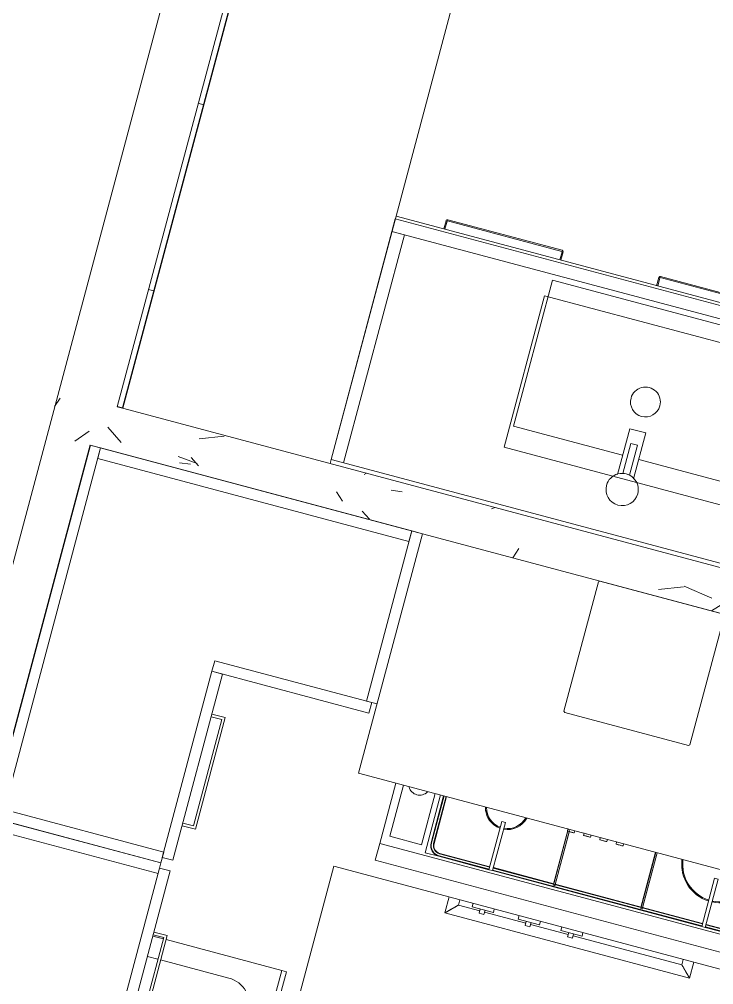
# Model space of a CAD drawing. Header units: metres. Extents: x 689715 to 690980, y 1005284 to 1006835.
# Drawn here: x 690846.955 to 690848.216, y 1005600.707 to 1005602.461 of the extents above; entities that cross this region are included whole.
import ezdxf

# ---------------------------------------------------------------- set-up
doc = ezdxf.new("R2010")
doc.units = ezdxf.units.M
doc.linetypes.add('PHANTOM', pattern=[2.5, 1.25, -0.25, 0.25, -0.25, 0.25, -0.25])
doc.layers.add('0_HUELLAS CASAS CASTILLA', color=1, linetype='Continuous')
doc.layers.add('0_NUMERO DE LOTE FASE V', color=3, linetype='Continuous')
for name, color, linetype, lineweight in [('Aparatos sanitarios', 8, 'Continuous', 13), ('Bordes comunes', 7, 'Continuous', 13), ('Elementos de detalle', 7, 'Continuous', 13), ('Equipos especializados', 8, 'Continuous', 13), ('Modelos genéricos', 7, 'Continuous', 13), ('Muebles de obra', 8, 'Continuous', 13), ('Muros', 7, 'Continuous', 13), ('Patrón de corte', 7, 'Continuous', 13)]:
    doc.layers.add(name, color=color, linetype=linetype, lineweight=lineweight)

# ---------------------------------------------------------------- blocks, each defined once
blk = doc.blocks.new('EXTRACTOR COCINA - EXTRACTOR-1525636-PLANO CLAVE _8 CASAS EN HILERA_ - Dependent 1')
at = {"layer": 'Elementos de detalle'}
for p, q in [((-0.4500000610351563, -0.2270370330810547), (-0.4500000610351563, 0.2229629974365235)), ((-0.4500000610351563, 0.2229629974365235), (0.4500000000000001, 0.2229629974365235)), ((-0.04843149566650391, 0.2229629974365235), (-0.04842843246459961, 0.2270380554199219)), ((-0.03512816238403321, 0.2229629974365235), (-0.04843149566650391, 0.2229629974365235)), ((-0.04842843246459961, 0.2270380554199219), (-0.04738590240478516, 0.2270380554199219)), ((-0.04738590240478516, 0.2270380554199219), (-0.04633522033691406, 0.2270380554199219)), ((-0.04633522033691406, 0.2270380554199219), (-0.04442385864257813, 0.2270380554199219)), ((-0.04442385864257813, 0.2270380554199219), (-0.04307334899902344, 0.2270380554199219)), ((-0.04307334899902344, 0.2270380554199219), (-0.04132601165771484, 0.2270380554199219)), ((-0.04132601165771484, 0.2270380554199219), (-0.03940132141113282, 0.2270380554199219)), ((-0.03940132141113282, 0.2270380554199219), (-0.03818650817871094, 0.2270380554199219)), ((-0.03818650817871094, 0.2270380554199219), (-0.03715181350708008, 0.2270380554199219)), ((-0.03715181350708008, 0.2270380554199219), (-0.03520552825927735, 0.2270380554199219)), ((-0.03520552825927735, 0.2270380554199219), (-0.03512816238403321, 0.2229629974365235)), ((-0.0178673267364502, 0.2229629974365235), (-0.01782102584838867, 0.2270380554199219)), ((-0.004551395893096924, 0.2229629974365235), (-0.0178673267364502, 0.2229629974365235)), ((-0.01782102584838867, 0.2270380554199219), (-0.01631033325195312, 0.2270380554199219)), ((-0.01631033325195312, 0.2270380554199219), (-0.01493569469451904, 0.2270380554199219)), ((-0.01493569469451904, 0.2270380554199219), (-0.0137745943069458, 0.2270380554199219)), ((-0.0137745943069458, 0.2270380554199219), (-0.01247170639038086, 0.2270380554199219)), ((-0.01247170639038086, 0.2270380554199219), (-0.01144563102722168, 0.2270380554199219)), ((-0.01144563102722168, 0.2270380554199219), (-0.008809767723083495, 0.2270380554199219)), ((-0.008809767723083495, 0.2270380554199219), (-0.007056719779968262, 0.2270380554199219)), ((-0.007056719779968262, 0.2270380554199219), (-0.005690794944763183, 0.2270380554199219)), ((-0.005690794944763183, 0.2270380554199219), (-0.004671271800994874, 0.2270380554199219)), ((-0.004671271800994874, 0.2270380554199219), (-0.004551395893096924, 0.2229629974365235)), ((0.01270486831665039, 0.2229629974365235), (0.01271872997283936, 0.2270380554199219)), ((0.02601736450195313, 0.2229629974365235), (0.01270486831665039, 0.2229629974365235)), ((0.01271872997283936, 0.2270380554199219), (0.01438150024414063, 0.2270380554199219)), ((0.01438150024414063, 0.2270380554199219), (0.01593873882293701, 0.2270380554199219)), ((0.01593873882293701, 0.2270380554199219), (0.01718527603149414, 0.2270380554199219)), ((0.01718527603149414, 0.2270380554199219), (0.01851020812988281, 0.2270380554199219)), ((0.01851020812988281, 0.2270380554199219), (0.01982891273498535, 0.2270380554199219)), ((0.01982891273498535, 0.2270380554199219), (0.02106710815429687, 0.2270380554199219)), ((0.02106710815429687, 0.2270380554199219), (0.02219159317016602, 0.2270380554199219)), ((0.02219159317016602, 0.2270380554199219), (0.02327238845825196, 0.2270380554199219)), ((0.02327238845825196, 0.2270380554199219), (0.02469136619567871, 0.2270380554199219)), ((0.02469136619567871, 0.2270380554199219), (0.02601736450195313, 0.2270380554199219)), ((0.02601736450195313, 0.2270380554199219), (0.02601736450195313, 0.2229629974365235)), ((0.04327361297607422, 0.2229629974365235), (0.04355775451660156, 0.2270380554199219)), ((0.05658953094482422, 0.2229629974365235), (0.04327361297607422, 0.2229629974365235)), ((0.04355775451660156, 0.2270380554199219), (0.04470774078369141, 0.2270380554199219)), ((0.04470774078369141, 0.2270380554199219), (0.04612701034545898, 0.2270380554199219)), ((0.04612701034545898, 0.2270380554199219), (0.04722014617919922, 0.2270380554199219)), ((0.04722014617919922, 0.2270380554199219), (0.04880635452270508, 0.2270380554199219)), ((0.04880635452270508, 0.2270380554199219), (0.04982373809814453, 0.2270380554199219)), ((0.04982373809814453, 0.2270380554199219), (0.05119390487670899, 0.2270380554199219)), ((0.05119390487670899, 0.2270380554199219), (0.05249679183959961, 0.2270380554199219)), ((0.05249679183959961, 0.2270380554199219), (0.05365789413452149, 0.2270380554199219)), ((0.05365789413452149, 0.2270380554199219), (0.05503253173828125, 0.2270380554199219)), ((0.05503253173828125, 0.2270380554199219), (0.0563392333984375, 0.2270380554199219)), ((0.0563392333984375, 0.2270380554199219), (0.05658953094482422, 0.2229629974365235)), ((0.4500000000000001, 0.2229629974365235), (0.4500000000000001, -0.2270370330810547)), ((-0.1183758926391602, 0.01796341133117676), (-0.1163758926391602, 0.01996341133117676)), ((-0.1183758926391602, -0.2250369415283203), (-0.1183758926391602, 0.01796341133117676)), ((-0.1163758926391602, 0.01996341133117676), (0.1166241226196289, 0.01996341133117676)), ((0.1166241226196289, 0.01996341133117676), (0.1186241226196289, 0.01796341133117676)), ((0.1186241226196289, 0.01796341133117676), (0.1186241226196289, -0.2250369415283203)), ((0.4500000000000001, -0.2270370330810547), (-0.4500000610351563, -0.2270370330810547)), ((-0.1163758926391602, -0.2270369415283203), (-0.1183758926391602, -0.2250369415283203)), ((0.1166241226196289, -0.2270369415283203), (-0.1163758926391602, -0.2270369415283203)), ((0.1186241226196289, -0.2250369415283203), (0.1166241226196289, -0.2270369415283203))]:
    blk.add_line(p, q, dxfattribs=at)
blk = doc.blocks.new('ESTUFA EMPOTRADA - ESTUFA 4 FOGONES-1525655-PLANO CLAVE _8 CASAS EN HILERA_ - Dependent 1')
at = {"layer": 'Equipos especializados'}
for p, q in [((0.02499999999999979, -0.03151707682601486), (0, -2.842526214408281e-15)), ((0, -0.1449999694824151), (0, -2.842526214408281e-15)), ((0, -2.842526214408281e-15), (0.7599999999999995, -2.842526214408281e-15)), ((0.7599999999999992, -0.03151707682601486), (0.7599999999999995, -2.842526214408281e-15)), ((0.02499999999999979, -0.03151707682601486), (0.02499999999999979, -0.1449999694824144)), ((0.7599999999999992, -0.03151707682601486), (0.0249999999999996, -0.03151707682601486)), ((0.7599999999999992, -0.1449999694824164), (0.7599999999999992, -0.03151707682601486)), ((0.03000000000000035, -0.05651707682601764), (0.03000000000000035, -0.03651707682601473)), ((0.03000000000000035, -0.03651707682601473), (0.04999999999999904, -0.03651707682601473)), ((0.04999999999999966, -0.03651707682600848), (0.1491635667092119, -0.03651707682600784)), ((0.04999999999999966, -0.03733676722331823), (0.1491635667092119, -0.03733676722331759)), ((0.149163566709212, -0.04127843726589388), (0.04999999999999973, -0.04127843726589452)), ((0.149163566709212, -0.04209812766320222), (0.04999999999999973, -0.04209812766320286)), ((0.1491635667092116, -0.1270490727279313), (0.1491635667092117, -0.0365170768260148)), ((0.1491635667092117, -0.03651707682601479), (0.155836433290785, -0.03651707682601481)), ((0.155836433290785, -0.03651707682601481), (0.1558364332907848, -0.1270490727279313)), ((0.1558364332907852, -0.03651707682600779), (0.5491635667092123, -0.03651707682600525)), ((0.1558364332907852, -0.03733676722331754), (0.5491635667092123, -0.03733676722331501)), ((0.5491635667092123, -0.0412784372658913), (0.1558364332907852, -0.04127843726589383)), ((0.2687318833927042, -0.04209812766320145), (0.1558364332907852, -0.04209812766320218)), ((0.2683496554831581, -0.04127843726589532), (0.2683496554831583, -0.1449999694824155)), ((0.2687318833927035, -0.03924146158699184), (0.2712681166072963, -0.03924146158699184)), ((0.2687318833927035, -0.03924146158699184), (0.2687318833927037, -0.1449999694824155)), ((0.2712681166072963, -0.03924146158699184), (0.2712681166072965, -0.1449999694824155)), ((0.4328822279095454, -0.04209812766320039), (0.271268116607297, -0.04209812766320143)), ((0.2716503445168422, -0.04127843726589532), (0.2716503445168424, -0.1449999694824155)), ((0.4325000000000009, -0.04127843726589599), (0.4325000000000009, -0.142536832330174)), ((0.4328822279095463, -0.03924146158699252), (0.4354184611241391, -0.03924146158699252)), ((0.4328822279095463, -0.03924146158699252), (0.4328822279095463, -0.1427670493837492)), ((0.4354184611241391, -0.03924146158699252), (0.4354184611241391, -0.1442946305029313)), ((0.5491635667092123, -0.04209812766319964), (0.4354184611241382, -0.04209812766320038)), ((0.435800689033685, -0.04127843726589599), (0.435800689033685, -0.1445248475565085)), ((0.5491635667092138, -0.127049072727927), (0.5491635667092125, -0.03651707682601051)), ((0.5558364332907856, -0.03651707682601039), (0.5491635667092125, -0.0365170768260105)), ((0.5558364332907856, -0.03651707682601039), (0.5558364332907869, -0.1270490727279269)), ((0.5558364332907856, -0.03651707682600521), (0.649999999999997, -0.0365170768260046)), ((0.5558364332907856, -0.03733676722331496), (0.649999999999997, -0.03733676722331436)), ((0.649999999999997, -0.04127843726589064), (0.5558364332907856, -0.04127843726589125)), ((0.649999999999997, -0.04209812766319899), (0.5558364332907856, -0.0420981276631996)), ((0.6499999999999986, -0.03651707682601473), (0.6758279985846801, -0.03651707682601473)), ((0.6758279985846801, -0.03651707682601473), (0.6758279985846801, -0.1449999694824158)), ((0.6858493788409399, -0.1449999694824164), (0.6858493788409399, -0.04881598182297936)), ((0.6858493788409399, -0.04881598182297936), (0.7458279985846765, -0.04881598182297939)), ((0.7458279985846765, -0.04881598182297936), (0.7458279985846765, -0.1449999694824164)), ((0.03000000000000026, -0.1449999694824144), (0.02999999999999969, -0.05651707682601811)), ((0.03081969039730944, -0.05651707682601811), (0.03081969039731002, -0.1449999694824144)), ((0.03476136043988573, -0.05651707682601809), (0.0347613604398863, -0.1449999694824139)), ((0.03558105083719407, -0.05651707682601809), (0.03558105083719464, -0.1449999694824139)), ((0.6644189491628084, -0.1449999694824163), (0.6644189491628077, -0.05651707682600958)), ((0.6652386395601166, -0.1449999694824163), (0.665238639560116, -0.05651707682600958)), ((0.6691803096026924, -0.05651707682600954), (0.669180309602693, -0.1449999694824163)), ((0.6700000000000021, -0.05651707682600954), (0.6700000000000028, -0.1449999694824163)), ((0.1558364332907848, -0.1270490727279313), (0.1491635667092116, -0.1270490727279313)), ((0.5491635667092138, -0.127049072727927), (0.5558364332907869, -0.1270490727279269))]:
    blk.add_line(p, q, dxfattribs=at)
for centre, radius, start, end in [((0.04999999999999977, -0.05651707682601811), 0.02000000000000639, 90.00000000000058, 180.0000000000006), ((0.04999999999999977, -0.05651707682601811), 0.01918030960269031, 90.00000000000057, 180.0000000000007), ((0.04999999999999977, -0.05651707682601811), 0.01523863956011409, 90.0000000000002, 180.0000000000003), ((0.04999999999999977, -0.05651707682601811), 0.01441894916280569, 90.00000000000021, 180.0000000000002), ((0.6499999999999972, -0.05651707682600954), 0.02000000000000634, 3.88027671138549e-13, 90.00000000000057), ((0.6499999999999972, -0.05651707682600954), 0.01918030960269034, 4.420971007234288e-13, 90.0000000000006), ((0.6499999999999972, -0.05651707682600954), 0.01523863956011418, 0, 90), ((0.6499999999999972, -0.05651707682600954), 0.01441894916280573, 0, 90), ((0.1524999999999993, -0.1542414615870006), 0.06999999999999997, 92.80238153948001, 172.2377627202533), ((0.1524999999999993, -0.1542414615870006), 0.06820083693814637, 92.87630939106432, 172.03299205734), ((0.1524999999999993, -0.1542414615870006), 0.06820083693814641, 7.967007942658333, 87.1236906089393), ((0.1524999999999993, -0.1542414615870006), 0.06999999999999995, 7.762237279744988, 87.19761846052273), ((0.5524999999999998, -0.1542414615869994), 0.03999999999999992, 95.00464993617945, 166.137761843123), ((0.5524999999999998, -0.1542414615869994), 0.03999999999999992, 95.00464993617945, 166.137761843123), ((0.5524999999999998, -0.1542414615869994), 0.03820083693814643, 95.24035632442624, 165.4848853920955), ((0.5524999999999998, -0.1542414615869994), 0.03820083693814641, 14.51511460790469, 84.75964367557377), ((0.5524999999999998, -0.1542414615869994), 0.04000000000000001, 13.86223815687638, 84.99535006381994), ((0.5524999999999998, -0.1542414615869994), 0.03999999999999997, 19.99628988441768, 84.99535006381993), ((0.1524999999999993, -0.1542414615870006), 0.06999999999999994, 15.04179924439026, 22.49999999999978), ((0.7174999999999927, -0.1542414615869964), 0.01999999999999997, 29.99999999999934, 149.9999999999994)]:
    blk.add_arc(centre, radius, start, end, dxfattribs=at)
blk = doc.blocks.new('FREGADOR - SENCILLA-829216-PLANO CLAVE _8 CASAS EN HILERA_ - Dependent 1')
at = {"layer": 'Aparatos sanitarios', "color": 254}
for p, q in [((-0.3018107594349381, 0.05770600058306597), (-0.3018107594349381, 0.2751545988863498)), ((-0.3018107594349381, 0.2751545988863498), (0.3331892405650619, 0.2751545988863498)), ((0.3331892405650618, 0.2751545988863498), (0.3331892405650618, 0.05770600058308932)), ((-0.2129107594349318, 0.2370545988863606), (0.2442892405650662, 0.2370545988863606)), ((-0.2637107594349316, 0.05770600058306816), (-0.2637107594349316, 0.186254598886361)), ((0.2950892405650641, 0.1862545988863625), (0.2950892405650641, 0.05770600058308836)), ((-0.3018107594349381, 0.03270600058306664), (-0.3018107594349381, 0.05276697619284623)), ((-0.2637107594349316, 0.03270600058306879), (-0.2637107594349316, 0.05270600058306743)), ((0.2950892405650641, 0.05270600058308762), (0.2950892405650641, 0.03270600058308678)), ((0.3331892405650618, 0.05276697619282089), (0.3331892405650618, 0.03270600058308783))]:
    blk.add_line(p, q, dxfattribs=at)
for centre, radius, start, end in [((-0.2129107594349319, 0.1862545988863609), 0.05079999999999964, 90.00000000000024, 180.0000000000003), ((0.2442892405650661, 0.1862545988863625), 0.05079999999999813, 359.9999999999996, 90.00000000000007)]:
    blk.add_arc(centre, radius, start, end, dxfattribs=at)
blk = doc.blocks.new('MUEBLE DE BAÑO L - TIPO 0_80 2-1878122-PLANO CLAVE _8 CASAS EN HILERA_ - Dependent 1')
at = {"layer": 'Muebles de obra'}
for p, q in [((-0.3764673926464001, -0.04731497722010621), (-0.3764673926463994, -0.4764673926475734)), ((0.3764673926464095, -0.4764673926475808), (0.3764673926464103, -0.04732962913143406)), ((0.400000000000005, -0.04732962913143418), (0.4000000000000042, -0.4764673926475808)), ((-0.3999999999999941, -0.4764673926475725), (0.4000000000000059, -0.4764673926475712)), ((-0.3999999999999941, -0.4764673926475735), (-0.3764673926463994, -0.4764673926475734)), ((0.3764673926464095, -0.4764673926475808), (0.4000000000000042, -0.4764673926475808)), ((0.4000000000000059, -0.4764673926475712), (0.400000000000006, -0.5000000000009851)), ((-0.3999999999999941, -0.5000000000009864), (0.400000000000006, -0.5000000000009851)), ((-0.3099999999999895, -0.5205000000009877), (-0.3099999999999896, -0.505000000000001)), ((-0.3079999999999894, -0.5205000000009877), (-0.3079999999999896, -0.505000000000001)), ((-0.09199999999998967, -0.5050000000000011), (-0.09199999999998952, -0.5205000000009856)), ((-0.08999999999998949, -0.5205000000009856), (-0.08999999999998964, -0.505000000000001)), ((0.08999999999998874, -0.5050000000000018), (0.08999999999998871, -0.5205000000009844)), ((0.09199999999998873, -0.5205000000009845), (0.09199999999998877, -0.5050000000000018)), ((0.3079999999999888, -0.5050000000000017), (0.3079999999999887, -0.520500000000985)), ((0.3099999999999887, -0.5050000000000017), (0.3099999999999887, -0.520500000000985)), ((0.400000000000005, -0.505000000000002), (0.400000000000005, -1.225000000000988)), ((-0.0924999999999895, -0.5210000000009856), (-0.3074999999999895, -0.5210000000009877)), ((-0.3074999999999895, -0.5230000000009877), (-0.0924999999999895, -0.5230000000009857)), ((0.3074999999999887, -0.521000000000985), (0.09249999999998869, -0.5210000000009845)), ((0.09249999999998869, -0.5230000000009845), (0.3074999999999887, -0.523000000000985)), ((0.400000000000005, -1.225000000000988), (0.7900000000000089, -1.225000000000988))]:
    blk.add_line(p, q, dxfattribs=at)
for centre, radius, start, end in [((-0.3074999999999895, -0.5205000000009877), 0.002500000000000002, 180, 269.9999999999996), ((-0.3074999999999895, -0.5205000000009877), 0.0004999999999999449, 180, 269.9999999999996), ((-0.3074999999999895, -0.5205000000009877), 0.0004999999999999449, 180, 269.9999999999996), ((-0.09249999999998951, -0.5205000000009856), 0.0004999999999999866, 269.9999999999996, 0), ((-0.09249999999998951, -0.5205000000009856), 0.002500000000000002, 269.9999999999996, 0), ((-0.09249999999998951, -0.5205000000009856), 0.0004999999999999866, 269.9999999999996, 0), ((0.09249999999998872, -0.5205000000009845), 0.002500000000000003, 179.9999999999999, 269.9999999999998), ((0.09249999999998872, -0.5205000000009845), 0.0004999999999999866, 180, 269.9999999999996), ((0.09249999999998872, -0.5205000000009845), 0.0004999999999999866, 180, 269.9999999999996), ((0.3074999999999887, -0.5205000000009851), 0.0004999999999999449, 269.9999999999996, 0), ((0.3074999999999887, -0.5205000000009851), 0.002499999999999947, 269.9999999999996, 0), ((0.3074999999999887, -0.5205000000009851), 0.0004999999999999449, 269.9999999999996, 0)]:
    blk.add_arc(centre, radius, start, end, dxfattribs=at)
blk = doc.blocks.new('HORNO EMPOTRADO - HORNO-1525685-PLANO CLAVE _8 CASAS EN HILERA_ - Dependent 1')
at = {"layer": 'Equipos especializados'}
for p, q in [((0.06999999999999058, 0.03499999999993141), (0.06999999999999058, 0.004999999999933892)), ((0.5299999999999899, 0.03499999999993357), (0.06999999999999058, 0.03499999999993141)), ((0.2942172229525792, 0.01136955813870109), (0.2942172229525792, 0.01957548123322781)), ((0.3032871564295705, 0.01957548123322781), (0.2942172229525792, 0.01957548123322781)), ((0.3032871564295705, 0.01957548123322781), (0.3032871564295705, 0.01136955813870109)), ((0.3742172229525793, 0.01136955813870109), (0.3742172229525793, 0.01957548123322781)), ((0.3832871564295706, 0.01957548123322781), (0.3742172229525793, 0.01957548123322781)), ((0.3832871564295706, 0.01957548123322781), (0.3832871564295706, 0.01136955813870109)), ((0.4607556980979693, 0.01136955813870109), (0.4607556980979693, 0.01957548123322781)), ((0.4698256315749607, 0.01957548123322781), (0.4607556980979693, 0.01957548123322781)), ((0.4698256315749607, 0.01957548123322781), (0.4698256315749607, 0.01136955813870109)), ((0.5299999999999899, 0.004999999999936057), (0.5299999999999899, 0.03499999999993357)), ((0.08999999999999037, 0.004999999999933892), (0.08999999999999037, 0.01499999999993378)), ((0.08999999999999037, 0.01499999999993378), (0.2942172229525707, 0.01499999999993378)), ((0.2783582752804146, 0.01136955813863517), (0.2783582752804146, 0.004999999999936057)), ((0.2790397587546429, 0.01136955813870114), (0.2783582752804243, 0.01136955813870114)), ((0.2783582752804243, 0.01136955813870114), (0.3183582752804243, 0.01136955813870114)), ((0.3032871564295624, 0.01499999999993378), (0.3742172229525699, 0.01499999999993378)), ((0.3183582752804243, 0.01136955813870114), (0.3176767918062056, 0.01136955813870114)), ((0.3183582752804142, 0.004999999999936057), (0.3183582752804142, 0.01136955813863517)), ((0.3583582752804137, 0.01136955813863517), (0.3583582752804137, 0.004999999999936057)), ((0.3590397587546428, 0.01136955813870114), (0.3583582752804242, 0.01136955813870114)), ((0.3583582752804242, 0.01136955813870114), (0.3983582752804242, 0.01136955813870114)), ((0.3832871564295616, 0.01499999999993378), (0.4607556980979601, 0.01499999999993378)), ((0.3983582752804242, 0.01136955813870114), (0.3976767918062055, 0.01136955813870114)), ((0.3983582752804155, 0.004999999999936057), (0.3983582752804155, 0.01136955813863517)), ((0.4451032495741779, 0.01136955813863517), (0.4451032495741779, 0.004999999999936057)), ((0.4451032495741865, 0.01136955813870114), (0.4851032495741865, 0.01136955813870114)), ((0.4457847330484052, 0.01136955813870114), (0.4451032495741865, 0.01136955813870114)), ((0.4698256315749518, 0.01499999999993378), (0.5099999999999902, 0.01499999999993378)), ((0.4851032495741865, 0.01136955813870114), (0.4844217660999678, 0.01136955813870114)), ((0.4851032495741774, 0.004999999999936057), (0.4851032495741774, 0.01136955813863517)), ((0.5099999999999902, 0.01499999999993378), (0.5099999999999902, 0.004999999999936057))]:
    blk.add_line(p, q, dxfattribs=at)
for points in [[(0.09000000000000002, 0.01500000000000002), (0.09000000000000001, 0.01500387016438031), (0.08982754731324127, 0.015170575872614), (0.08926519593326983, 0.01573664203551138), (0.08868502874934928, 0.01631463585908534), (0.08807768253855743, 0.01692184789408219), (0.0875237658894636, 0.01747975192174194), (0.08692690672297858, 0.01807100811134941), (0.08610502722385603, 0.01889615021116516), (0.0851960830558891, 0.01980580193705574), (0.08442604505462815, 0.02057032647106692), (0.08382956763905297, 0.02117092138394269), (0.08321669033106466, 0.02178749565040236), (0.08259003895487742, 0.02240991148500155), (0.08195229655557655, 0.02304371570344091), (0.0813061941437837, 0.0236939579785696), (0.08065449840249098, 0.02434973819093688), (0.0800000000000602, 0.02500000001679487), (0.0793455015972676, 0.0256502617418843), (0.0786938058570602, 0.02630604225655725), (0.07804770344128774, 0.02695628342323184), (0.07740996105682037, 0.02759009177318186), (0.07678330962527906, 0.02821249219019247), (0.07617043252387298, 0.02882912399549577), (0.0755739543373231, 0.02942950417058552), (0.07499642871369396, 0.03000369898339429), (0.07444033080790055, 0.03055569989583775), (0.07373060182873602, 0.03127025759393628), (0.07307309248619823, 0.0319287716225358), (0.07247623425637242, 0.03252028869767489), (0.07192231737724834, 0.03307812865553311), (0.0713149712792164, 0.03368537209729543), (0.07073480405921273, 0.03426335587070437), (0.0701724526912691, 0.03482942538365667), (0.06999999999999994, 0.03499612983561972), (0.07, 0.03499999999999999)], [(0.5100000000000001, 0.01500000000000059), (0.5100038701643804, 0.01500000000000061), (0.510170575872614, 0.01517245268675933), (0.5107366420355114, 0.01573480406673082), (0.5113146358590853, 0.01631497125065137), (0.5119218478940822, 0.01692231746144321), (0.5124797519217421, 0.01747623411053708), (0.5130710081113494, 0.01807309327702213), (0.5138961502111661, 0.0188949727761447), (0.5148058019370557, 0.01980391694411155), (0.5155703264710672, 0.02057395494537248), (0.5161709213839426, 0.02117043236094765), (0.5167874956504025, 0.02178330966893595), (0.5174099114850016, 0.02240996104512328), (0.518043715703441, 0.02304770344442415), (0.5186939579785694, 0.02369380585621691), (0.519349738190937, 0.02434550159750967), (0.5200000000167949, 0.02499999999994047), (0.5206502617418843, 0.0256544984027331), (0.5213060422565574, 0.02630619414294043), (0.521956283423232, 0.02695229655871286), (0.5225900917731819, 0.02759003894318033), (0.5232124921901925, 0.0282166903747215), (0.5238291239954957, 0.0288295674761277), (0.5244295041705855, 0.02942604566267753), (0.5250036989833945, 0.03000357128630671), (0.5255556998958377, 0.03055966919210006), (0.5262702575939365, 0.03126939817126465), (0.526928771622536, 0.03192690751380241), (0.5275202886976749, 0.0325237657436282), (0.5280781286555334, 0.03307768262275231), (0.528685372097296, 0.03368502872078421), (0.5292633558707042, 0.03426519594078788), (0.5298294253836567, 0.03482754730873158), (0.5299961298356196, 0.03500000000000059), (0.5300000000000001, 0.03500000000000061)]]:
    blk.add_open_spline(points, degree=3, knots=[0, 0, 0, 0, 0.08333333333333333, 0.125, 0.1666666666666667, 0.2083333333333333, 0.2291666666666667, 0.25, 0.2916666666666666, 0.3333333333333333, 0.3541666666666666, 0.375, 0.3958333333333334, 0.4166666666666667, 0.4375, 0.4583333333333334, 0.4791666666666667, 0.5, 0.5208333333333334, 0.5416666666666667, 0.5625, 0.5833333333333334, 0.6041666666666667, 0.625, 0.6458333333333333, 0.6666666666666666, 0.6875, 0.7083333333333333, 0.75, 0.7708333333333334, 0.7916666666666667, 0.8333333333333334, 0.875, 0.9166666666666666, 1, 1, 1, 1], dxfattribs=at)
blk = doc.blocks.new('LAVAMANOS AMPHORA - PONTUS 60-1893574-PLANO CLAVE _8 CASAS EN HILERA_ - Dependent 1')
at = {"layer": 'Aparatos sanitarios', "color": 254}
for p, q in [((0.2500681819380901, 0.5050000000000012), (-0.5499318180619113, 0.5050000000000012)), ((-0.5499318180619113, 0.5050000000000012), (-0.5499318180619113, 0.04732962913143372)), ((-0.2451081989639602, 0.4661999999999999), (0.1950681819380908, 0.4661999999999999)), ((-0.2451081989639602, 0.1914665333505249), (-0.2451081989639602, 0.4661999999999999)), ((0.1950681819380908, 0.4661999999999999), (0.1950681819380908, 0.1914665333505249)), ((-0.2518527618041072, 0.15), (-0.2518527618041072, 0.4349999999999999)), ((-0.2518527618041072, 0.4349999999999999), (0.200068181938088, 0.4349999999999999)), ((0.2000681819380881, 0.4349999999999999), (0.2000681819380881, 0.15)), ((-0.04017973422658132, 0.2415312500000228), (-0.04017973422658161, 0.1552111950436068)), ((-0.009856208512938822, 0.2415312500000228), (-0.04017973422658132, 0.2415312500000228)), ((-0.0098562085129391, 0.155489813629578), (-0.009856208512938822, 0.2415312500000228)), ((-0.0313700085129405, 0.2161312500000072), (-0.03137000851294077, 0.1598805509014223)), ((-0.01867000851294083, 0.2161312500000072), (-0.0313700085129405, 0.2161312500000072)), ((-0.0186700085129411, 0.1598805509014221), (-0.01867000851294083, 0.2161312500000072)), ((-0.04017973422657088, 0.1914665333505249), (-0.2451081989639602, 0.1914665333505249)), ((0.1950681819380908, 0.1914665333505249), (-0.009856208512938607, 0.1914665333505249)), ((0.2000681819380881, 0.15), (-0.2518527618041072, 0.15)), ((0.2500000000000082, 0.04750000000004443), (-0.549931818061903, 0.04750000000004768)), ((-0.5499318180619086, 0.04249999999999535), (-0.5499318180619086, 0.04749999999998787)), ((-0.5499318180619087, 0.03999999999999339), (-0.5499318180619086, 0.04249999999999535)), ((0.2499999999999999, 0.04749999999998418), (0.2499999999999998, 0.04249999999999168)), ((0.2499999999999999, 0.04249999999999165), (0.2499999999999999, 0.03999999999998969))]:
    blk.add_line(p, q, dxfattribs=at)
for centre, radius, start, end in [((-0.02502000851293865, 0.2956400697932989), 0.02717799999999883, 359.9999999999992, 179.9999999999994), ((-0.02502000851293865, 0.2956400697932989), 0.02717799999999877, 179.9999999999997, 359.9999999999992), ((-0.02502000851293918, 0.131200000000016), 0.02937509999996871, 359.9999999999992, 179.9999999999994), ((-0.02502000851293718, 0.1311999999999978), 0.02937509999998627, 77.51585301925984, 102.4841469807401), ((-0.02502000851293918, 0.131200000000016), 0.02937509999996869, 179.9999999999997, 359.9999999999993)]:
    blk.add_arc(centre, radius, start, end, dxfattribs=at)
blk = doc.blocks.new('MUEBLES COCINA CASTILLA 2 - MUEBLES COCINA CASTILLA 2-1876569-PLANO CLAVE _8 CASAS EN HILERA_ - Dependent 1')
at = {"layer": 'Modelos genéricos', "color": 9, "lineweight": 9}
for p, q in [((-1.45, 1.900000000000001), (-1.469999999999998, 1.900000000000001)), ((-1.469999999999998, 1.900000000000001), (-1.469999999999998, 1.200000000000004)), ((-0.8650000000000015, 1.900000000000001), (-1.450000000000001, 1.900000000000001)), ((-1.450000000000001, 1.900000000000001), (-1.450000000000001, 1.880000000000006)), ((-1.45, 1.200000000000004), (-1.45, 1.900000000000001)), ((-0.8650000000000015, 1.880000000000006), (-0.8650000000000015, 1.900000000000001)), ((-0.8449999999999995, 1.900000000000001), (-0.8650000000000004, 1.900000000000001)), ((-0.8650000000000004, 1.900000000000001), (-0.8650000000000004, 1.580000000000005)), ((-1.450000000000001, 1.880000000000006), (-0.8650000000000015, 1.880000000000006)), ((-0.8549999999999994, 1.580000000000005), (-1.149999999999998, 1.580000000000005)), ((-1.149999999999998, 1.580000000000005), (-1.149999999999998, 1.559999999999992)), ((-0.8650000000000004, 1.580000000000005), (-0.8449999999999995, 1.580000000000005)), ((-0.8549999999999994, 1.559999999999992), (-0.8549999999999994, 1.580000000000005)), ((-1.149999999999998, 1.559999999999992), (-1.149999999999998, 1.210000000000002)), ((-1.13, 1.559999999999992), (-1.149999999999998, 1.559999999999992)), ((-1.149999999999998, 1.559999999999992), (-0.8549999999999994, 1.559999999999992)), ((-1.129999999999999, 1.210000000000002), (-1.13, 1.559999999999992)), ((-1.149999999999998, 1.22), (-1.450000000000001, 1.22)), ((-1.149999999999998, 1.200000000000004), (-1.149999999999998, 1.22)), ((-1.150000000000002, 1.200000000000004), (-1.47, 1.200000000000004)), ((-1.450000000000001, 1.200000000000004), (-1.149999999999998, 1.200000000000004)), ((-1.149999999999998, 1.210000000000002), (-1.129999999999999, 1.210000000000002)), ((-1.150000000000002, 1.180000000000009), (-1.150000000000002, 1.200000000000004)), ((-1.47, 1.180000000000009), (-1.150000000000002, 1.180000000000009)), ((-1.150000000000001, 1.190000000000007), (-1.150000000000002, 0.7500000000000028)), ((-1.13, 1.190000000000007), (-1.150000000000001, 1.190000000000007)), ((-1.130000000000001, 0.7500000000000028), (-1.13, 1.190000000000007))]:
    blk.add_line(p, q, dxfattribs=at)
at = {"layer": 'Modelos genéricos', "color": 253}
for p, q in [((-1.104999999999998, 1.485000000000002), (-1.129999999999999, 1.485000000000002)), ((-1.129999999999999, 1.480000000000002), (-1.109999999999998, 1.480000000000002)), ((-1.109999999999998, 1.480000000000002), (-1.109999999999998, 1.279999999999998)), ((-1.104999999999998, 1.274999999999998), (-1.104999999999998, 1.485000000000002)), ((-1.109999999999998, 1.279999999999998), (-1.129999999999995, 1.279999999999998)), ((-1.129999999999995, 1.274999999999998), (-1.104999999999998, 1.274999999999998)), ((-0.8450000000000016, 0.2250000000000052), (-0.8449999999999998, 1.275)), ((-0.8449999999999998, 1.275), (0.6550000000000004, 1.275)), ((-1.105000000000001, 1.075000000000017), (-1.130000000000001, 1.075000000000017)), ((-1.130000000000001, 1.070000000000017), (-1.110000000000001, 1.070000000000016)), ((-1.110000000000001, 1.070000000000016), (-1.110000000000001, 0.8700000000000162)), ((-1.105000000000001, 0.8650000000000162), (-1.105000000000001, 1.075000000000017)), ((-0.8875514016967052, 1.067500000000007), (-0.8787164164800894, 1.067500000000007)), ((-0.8787164164800894, 1.067500000000007), (-0.8787164164800894, 0.4325000000000067))]:
    blk.add_line(p, q, dxfattribs=at)
blk = doc.blocks.new('A TRANSFORMADA A B')
at = {"layer": 'Patrón de corte'}
h = blk.add_hatch(dxfattribs=at)
h.set_pattern_fill('HORMIGÓN', color=254, angle=90.00000000000001, style=0, pattern_type=2)
h.set_pattern_definition([(139.9999999999999, (365.6615329035558, -75.88183759397361), (0.03836033982117157, 0.4377584771638403), [0.04599999999999998, -0.5029999999999997]), (84.99999999999997, (365.6615329035558, -75.88183759397361), (-0.4580987315439035, -0.08439521406967809), [0.03700000000000001, -0.4020000000000002]), (190.451, (365.6645329040475, -75.84583759406814), (-0.4199401312074268, 0.3526758939897786), [0.039, -0.4270000000000001]), (136.1839999999999, (365.5395329040475, -75.8818375938572), (0.1004214988211118, 0.6506308650644554), [0.06899999999999998, -0.7539999999999998]), (186.6359999999999, (365.547532903729, -75.82783759379527), (-0.5938707988951819, 0.5701916118460522), [0.05799999999999998, -0.6409999999999996]), (81.18399999999994, (365.5395329040475, -75.8818375938572), (-0.5936975411065768, 0.5697220635397624), [0.05500000000000001, -0.6039999999999999]), (110.9999999999999, (365.5705329037737, -75.82083759387024), (0.245780230253577, 0.3642747293136032), [0.04599999999999999, -0.5029999999999999]), (55.99999999999997, (365.5705329037737, -75.82083759387024), (-0.4415777901075865, 0.1482769546615401), [0.03699999999999998, -0.4019999999999998]), (161.4509999999999, (365.5905329035595, -75.79083759407513), (-0.1963072483374971, 0.5120483026533341), [0.03899999999999999, -0.427]), (127.5, (365.6615329035558, -75.88183759397361), (-0.2022933454275577, 0.007375797972208872), [0.02, -0.3770000000000001, 0.02, -0.388, -0.404]), (127.5, (365.6615329035558, -75.88183759397361), (-0.2022933454275577, 0.007375797972208872), [-0.806, 0.02, -0.3840000000000001]), (97.49999999999994, (365.6615329035558, -75.88183759397361), (-0.2399435114399267, 0.1600503399492727), [0.02, -0.213, 0.02, -0.368, -0.154]), (97.49999999999994, (365.6615329035558, -75.88183759397361), (-0.2399435114399267, 0.1600503399492727), [-0.621, 0.02, -0.134]), (57.49999999999999, (365.6615329037886, -76.01783759397222), (0.01404568388630387, 0.3254162238797662), [0.01999999999999999, -0.1319999999999999, 0.01999999999999999, -0.455, -0.6309999999999997]), (57.49999999999999, (365.6615329037886, -76.01783759397222), (0.01404568388630387, 0.3254162238797662), [-0.6279999999999997, 0.01999999999999999, -0.6109999999999997]), (47.49999999999996, (365.6615329037886, -76.07883759384276), (-0.06081860510782452, 0.3554815006055007), [0.02, -0.178, 0.02, -0.2960000000000001, -0.4480000000000001]), (47.49999999999996, (365.6615329037886, -76.07883759384276), (-0.06081860510782452, 0.3554815006055007), [-0.5140000000000001, 0.02, -0.4280000000000001])])
h.paths.add_polyline_path([(277.9638196630403, -65.14005156158237), (277.8838196631987, -65.14005156152416), (277.8838196634315, -68.43999998777872), (277.9638196630403, -68.43999998801155), (277.9638196632732, -65.27463837031974)])
h = blk.add_hatch(dxfattribs=at)
h.set_pattern_fill('BLOQUES', color=254, angle=180.0000000000001, style=0, pattern_type=2)
h.set_pattern_definition([(90, (276.3735329040792, -68.32983759406488), (-0.35, -6.106226635438361e-16), [])])
h.paths.add_polyline_path([(277.8838196634315, -68.32999999210006), (277.8838196631987, -68.31999999232357), (275.3515196638182, -68.31999999214895), (275.3515196633525, -68.32999999192543), (277.7972751802299, -68.32999999227468)], flags=0)
h.paths.add_polyline_path([(275.3261196634267, -68.32999999227468), (275.3261196627282, -68.31999999209074), (274.8638196629472, -68.31999999238178), (274.86381966318, -68.3299999924493), (275.2294629837852, -68.3299999924493)], flags=0)
at = {"layer": '0_HUELLAS CASAS CASTILLA', "color": 8}
for p, q in [((274.8638196638785, -68.31999998760875), (277.8838196634315, -68.31999998737592)), ((277.8838196634315, -68.31999998737592), (277.8838196636643, -68.32999999233289)), ((277.963819663506, -68.35999999707565), (286.0639854073524, -68.35999998776242))]:
    blk.add_line(p, q, dxfattribs=at)
at = {"layer": '0_HUELLAS CASAS CASTILLA', "color": 8, "lineweight": 5}
blk.add_line((286.143985407427, -68.43999998772051), (273.3538196636364, -68.43999998772051), dxfattribs=at)
at = {"layer": 'Bordes comunes', "color": 253}
blk.add_line((277.8838196634315, -68.32999999210006), (277.8838196631987, -68.31999999232357), dxfattribs=at)
at = {"layer": 'Muros', "color": 253}
for p, q in [((277.8838196631987, -67.12999999220483), (277.8838196631987, -68.31999999232357)), ((277.9638196628075, -68.35999999247724), (277.9638196630403, -67.73499999236083)), ((277.8838196631987, -68.31999999232357), (275.3515196638182, -68.31999999214895)), ((275.3515196633525, -68.32999999192543), (277.8838196634315, -68.32999999210006))]:
    blk.add_line(p, q, dxfattribs=at)
at = {"color": 254, "lineweight": 13}
for name, p, rotation in [('MUEBLES COCINA CASTILLA 2 - MUEBLES COCINA CASTILLA 2-1876569-PLANO CLAVE _8 CASAS EN HILERA_ - Dependent 1', (279.86381966318, -66.88999999227235), 90), ('EXTRACTOR COCINA - EXTRACTOR-1525636-PLANO CLAVE _8 CASAS EN HILERA_ - Dependent 1', (278.1908566963393, -67.2849999924656), 270), ('ESTUFA EMPOTRADA - ESTUFA 4 FOGONES-1525655-PLANO CLAVE _8 CASAS EN HILERA_ - Dependent 1', (278.5588196630124, -66.90499999240274), 270), ('HORNO EMPOTRADO - HORNO-1525685-PLANO CLAVE _8 CASAS EN HILERA_ - Dependent 1', (278.5838196636178, -66.9879999923869), 270), ('MUEBLE DE BAÑO L - TIPO 0_80 2-1878122-PLANO CLAVE _8 CASAS EN HILERA_ - Dependent 1', (277.9238196632359, -67.52999999234453), 270), ('LAVAMANOS AMPHORA - PONTUS 60-1893574-PLANO CLAVE _8 CASAS EN HILERA_ - Dependent 1', (277.9238196632359, -67.38006817433052), 90)]:
    blk.add_blockref(name, p, dxfattribs=dict(at, rotation=rotation))
blk.add_blockref('FREGADOR - SENCILLA-829216-PLANO CLAVE _8 CASAS EN HILERA_ - Dependent 1', (279.09813042311, -68.05270599306095), dxfattribs=at)
blk = doc.blocks.new('CASTILLA 7 NUEVA')
at = {"rotation": 269.9999998879757}
blk.add_blockref('A TRANSFORMADA A B', (330.5665340038831, 260.2961971417535), dxfattribs=at)

msp = doc.modelspace()

# ---------------------------------------------------------------- block references
at = {"layer": '0_NUMERO DE LOTE FASE V', "linetype": 'PHANTOM', "rotation": 345.0660436350147}
msp.add_blockref('CASTILLA 7 NUEVA', (690598.286133139, 1005686.330502436), dxfattribs=at)

doc.saveas('drawing.dxf')
